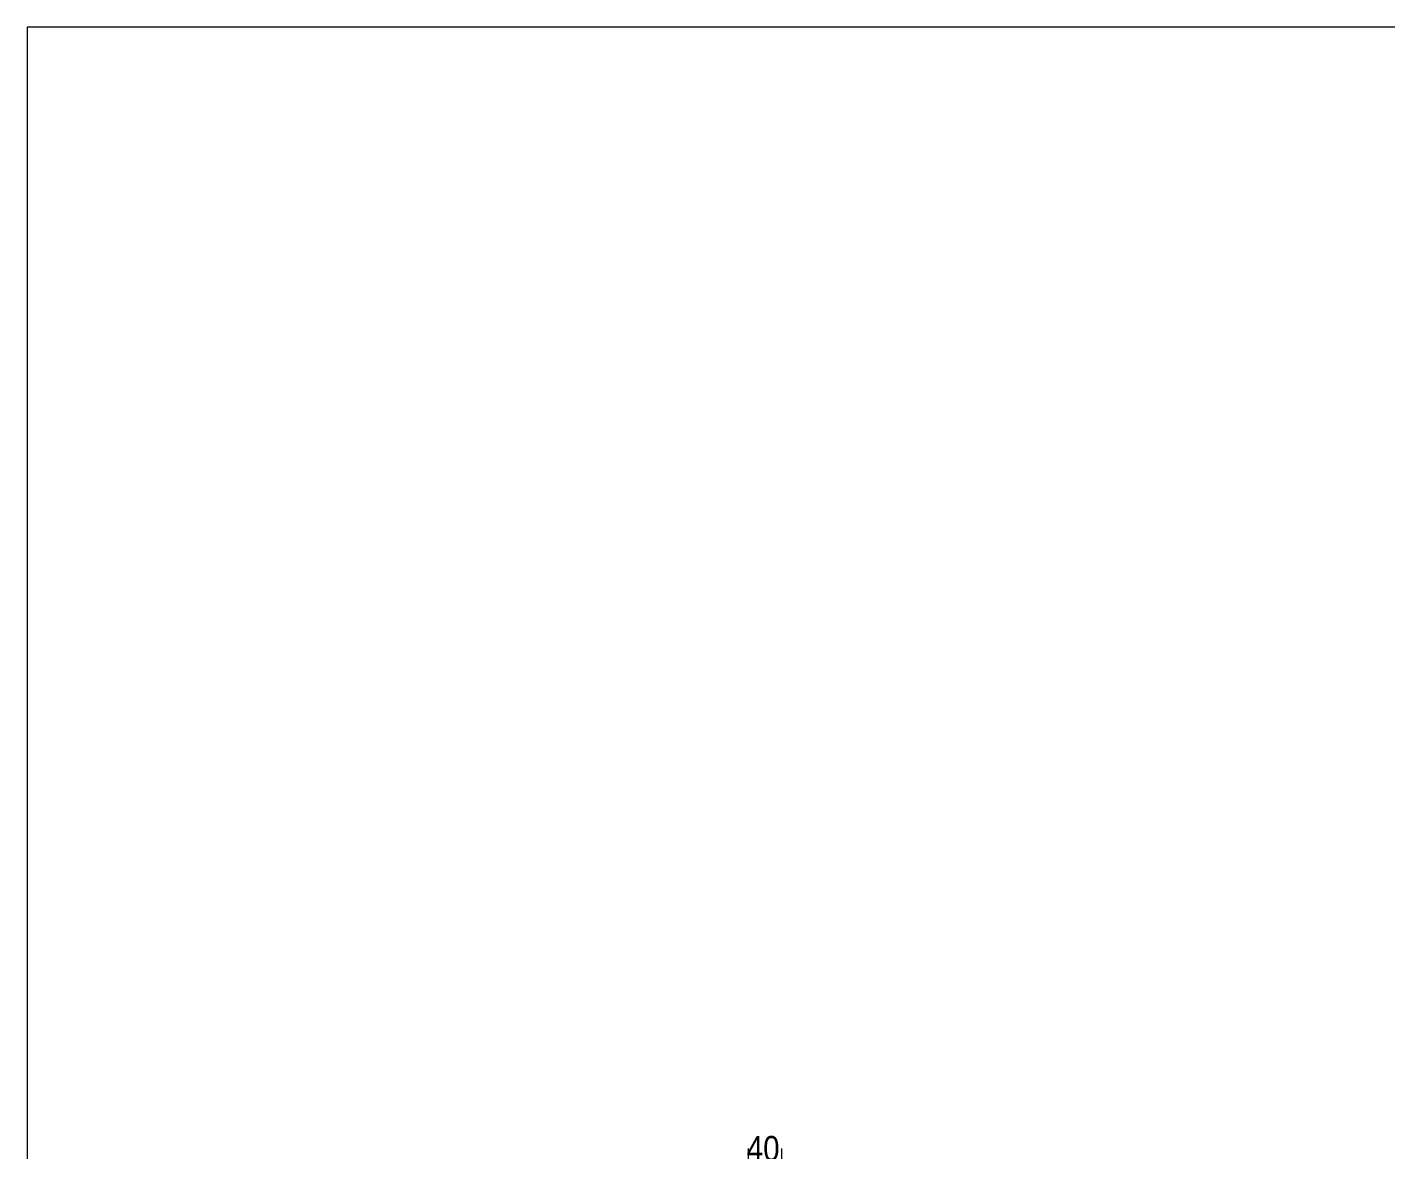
# Model space of a CAD drawing. Header units: millimetres. Extents: x 2 to 579, y 1 to 825.
# Drawn here: x 5 to 168.9, y 689.5 to 825 of the extents above; entities that cross this region are included whole.
import ezdxf

# ---------------------------------------------------------------- set-up
doc = ezdxf.new("R2010")
doc.units = ezdxf.units.MM
doc.linetypes.add('XKITLINE00', pattern=[0])
doc.layers.add('Dimensions', color=7, linetype='Continuous', lineweight=0)
doc.layers.add('DrawingSheet', color=5, linetype='Continuous', lineweight=0)
doc.styles.add('ARIAL', font='ARIAL.TTF')

# ---------------------------------------------------------------- blocks, each defined once
blk = doc.blocks.new('*A119')
at = {"layer": 'DrawingSheet', "color": 5, "linetype": 'XKITLINE00', "lineweight": 0}
for p, q in [((579, 825), (5, 825)), ((5, 825), (5, 5))]:
    blk.add_line(p, q, dxfattribs=at)
blk = doc.blocks.new('*A226')
at = {"layer": 'Dimensions', "color": 7, "linetype": 'XKITLINE00', "lineweight": 0}
for p, q in [((92.03, 668.37), (92.03, 689.7)), ((96.03, 653.25), (96.03, 689.7)), ((92.88, 687.7), (91.18, 686.01)), ((92.03, 686.85), (96.03, 686.85)), ((96.88, 687.7), (95.18, 686.01))]:
    blk.add_line(p, q, dxfattribs=at)
at = {"layer": 'Dimensions', "color": 3}
for p in [(92.03, 686.85), (96.03, 686.85)]:
    blk.add_point(p, dxfattribs=at)
at = {"layer": 'Dimensions', "color": 3, "style": 'ARIAL', "width": 0.85}
blk.add_text('40', height=3, dxfattribs=at).set_placement((91.8, 688.2))

msp = doc.modelspace()

# ---------------------------------------------------------------- block references
at = {"lineweight": 0}
for name in ['*A119', '*A226']:
    msp.add_blockref(name, (0, 0), dxfattribs=at)

doc.saveas('drawing.dxf')
